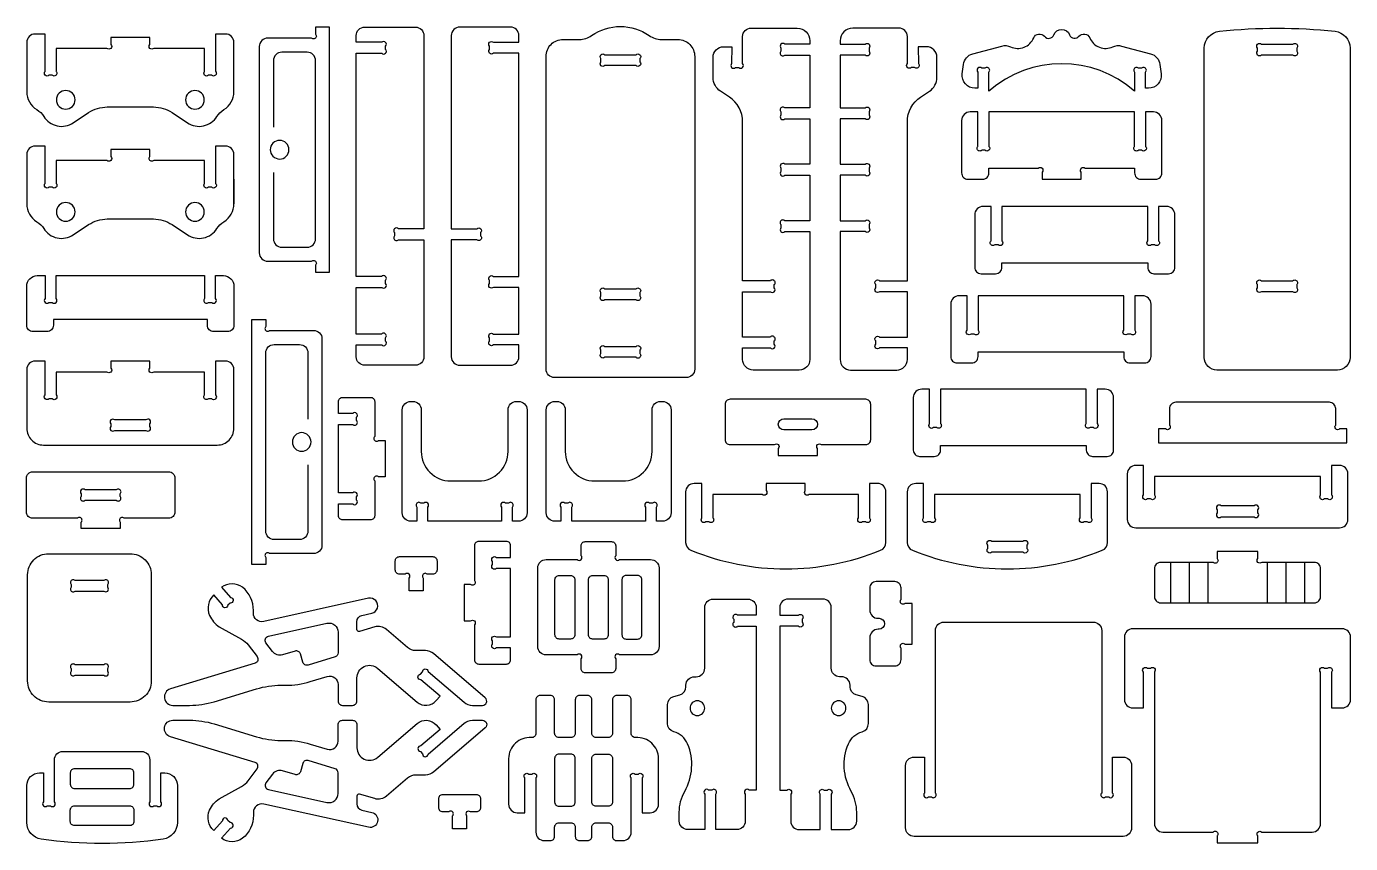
# Model space of a CAD drawing. Extents: x 658.3 to 688.5, y 0.5 to 38.3.
# Drawn here: x 658.3 to 688.5, y 19.67 to 38.31 of the extents above; entities that cross this region are included whole.
import ezdxf

# ---------------------------------------------------------------- set-up
doc = ezdxf.new("R2010")
doc.units = 0
doc.header["$MEASUREMENT"] = 0
doc.layers.get('DEFPOINTS').update_dxf_attribs({"color": 1, "linetype": 'CONTINUOUS'})
doc.layers.add('KONTUR', color=20, linetype='CONTINUOUS')

msp = doc.modelspace()

# ---------------------------------------------------------------- linework, layer by layer
at = {"layer": 'DEFPOINTS'}
msp.add_lwpolyline([(658.689, 28.758), (662.647, 28.758, 0.414214), (663.031, 29.142), (663.031, 30.483, 0.414214), (662.839, 30.675), (662.612, 30.675), (662.612, 29.901, -1), (662.523, 29.812), (662.45, 29.812, -1), (662.362, 29.901), (662.362, 30.425), (661.2, 30.425, -1), (661.112, 30.513), (661.112, 30.675), (660.224, 30.675), (660.224, 30.513, -1), (660.135, 30.425), (658.974, 30.425), (658.974, 29.901, -1), (658.885, 29.812), (658.812, 29.812, -1), (658.724, 29.901), (658.724, 30.675), (658.496, 30.675, 0.414214), (658.304, 30.483), (658.304, 29.142, 0.414214)], format="xyb", close=True, dxfattribs=at)
at = {"layer": 'KONTUR'}
for points in [[(661.62, 36.343), (661.969, 36.111, 0.422185), (662.643, 36.255, -0.11659), (662.8, 36.411, 0.261966), (663.031, 36.822), (663.031, 37.945, 0.414214), (662.839, 38.137), (662.612, 38.137), (662.612, 37.285, -1), (662.523, 37.197), (662.45, 37.197, -1), (662.362, 37.285), (662.362, 37.809), (661.2, 37.809, -1), (661.112, 37.898), (661.112, 38.059), (660.224, 38.059), (660.224, 37.898, -1), (660.135, 37.809), (658.974, 37.809), (658.974, 37.285, -1), (658.885, 37.197), (658.812, 37.197, -1), (658.724, 37.285), (658.724, 38.137), (658.496, 38.137, 0.414214), (658.304, 37.945), (658.304, 36.822, 0.261966), (658.535, 36.411, -0.11659), (658.693, 36.255, 0.422185), (659.367, 36.111), (659.715, 36.343, -0.147995), (660.142, 36.472), (661.194, 36.472, -0.147995)], [(663.609, 37.85), (663.609, 33.144, 0.414214), (663.802, 32.952), (664.803, 32.952, -1), (664.892, 32.863), (664.892, 32.702), (665.213, 32.702), (665.213, 38.292), (664.892, 38.292), (664.892, 38.131, -1), (664.803, 38.042), (663.802, 38.042, 0.414214)], [(665.82, 32.356), (666.401, 32.356, 1), (666.489, 32.445), (666.489, 32.518, 1), (666.401, 32.606), (665.82, 32.606), (665.82, 37.697), (666.401, 37.697, 1), (666.489, 37.785), (666.489, 37.858, 1), (666.401, 37.947), (665.82, 37.947), (665.82, 38.101, -0.414214), (666.013, 38.294), (667.17, 38.294, -0.414214), (667.362, 38.101), (667.362, 33.694), (666.782, 33.694, 1), (666.693, 33.605), (666.693, 33.532, 1), (666.782, 33.444), (667.362, 33.444), (667.362, 30.771, -0.414214), (667.17, 30.579), (666.013, 30.579, -0.414214), (665.82, 30.771), (665.82, 31.042), (666.401, 31.042, 1), (666.489, 31.131), (666.489, 31.204, 1), (666.401, 31.292), (665.82, 31.292)], [(669.531, 32.356), (668.951, 32.356, -1), (668.862, 32.445), (668.862, 32.518, -1), (668.951, 32.606), (669.531, 32.606), (669.531, 37.697), (668.951, 37.697, -1), (668.862, 37.785), (668.862, 37.858, -1), (668.951, 37.947), (669.531, 37.947), (669.531, 38.101, 0.414214), (669.339, 38.294), (668.182, 38.294, 0.414214), (667.989, 38.101), (667.989, 33.694), (668.57, 33.694, -1), (668.658, 33.605), (668.658, 33.532, -1), (668.57, 33.444), (667.989, 33.444), (667.989, 30.771, 0.414214), (668.182, 30.579), (669.339, 30.579, 0.414214), (669.531, 30.771), (669.531, 31.042), (668.951, 31.042, -1), (668.862, 31.131), (668.862, 31.204, -1), (668.951, 31.292), (669.531, 31.292)], [(670.345, 30.297, -0.414214), (670.152, 30.489), (670.152, 37.627, -0.414214), (670.537, 38.012), (670.911, 38.012, 0.155074), (671.189, 38.1, -0.31779), (672.504, 38.1, 0.155074), (672.782, 38.012), (673.156, 38.012, -0.414214), (673.54, 37.627), (673.54, 30.489, -0.414214), (673.348, 30.297)], [(674.384, 37.846), (674.383, 37.461, 1), (674.472, 37.373), (674.545, 37.373, 1), (674.633, 37.461), (674.633, 38.079, -0.414214), (674.826, 38.271), (675.879, 38.271, -0.414214), (676.167, 37.983), (676.167, 37.905), (675.596, 37.905, 1), (675.508, 37.816), (675.508, 37.743, 1), (675.596, 37.655), (676.167, 37.655), (676.167, 36.453), (675.596, 36.453, 1), (675.508, 36.364), (675.508, 36.292, 1), (675.596, 36.203), (676.167, 36.203), (676.167, 35.165), (675.596, 35.165, 1), (675.508, 35.076), (675.508, 35.003, 1), (675.596, 34.915), (676.167, 34.915), (676.167, 33.877), (675.596, 33.877, 1), (675.508, 33.788), (675.508, 33.715, 1), (675.596, 33.627), (676.167, 33.627), (676.167, 30.71, -0.414214), (675.927, 30.469), (674.874, 30.469, -0.414214), (674.633, 30.71), (674.633, 30.973), (675.267, 30.973, 1), (675.356, 31.061), (675.356, 31.134, 1), (675.267, 31.223), (674.633, 31.223), (674.633, 32.257), (675.267, 32.257, 1), (675.356, 32.345), (675.356, 32.418, 1), (675.267, 32.507), (674.633, 32.507), (674.633, 36.136, 0.252072), (674.331, 36.698), (674.132, 36.829, -0.252072), (673.959, 37.15), (673.959, 37.605, -0.414214), (674.199, 37.846)], [(678.641, 37.846), (678.642, 37.461, -1), (678.553, 37.373), (678.48, 37.373, -1), (678.392, 37.461), (678.392, 38.079, 0.414214), (678.199, 38.271), (677.146, 38.271, 0.414214), (676.858, 37.983), (676.858, 37.905), (677.429, 37.905, -1), (677.517, 37.816), (677.517, 37.743, -1), (677.429, 37.655), (676.858, 37.655), (676.858, 36.453), (677.429, 36.453, -1), (677.517, 36.364), (677.517, 36.292, -1), (677.429, 36.203), (676.858, 36.203), (676.858, 35.165), (677.429, 35.165, -1), (677.517, 35.076), (677.517, 35.003, -1), (677.429, 34.915), (676.858, 34.915), (676.858, 33.877), (677.429, 33.877, -1), (677.517, 33.788), (677.517, 33.715, -1), (677.429, 33.627), (676.858, 33.627), (676.858, 30.71, 0.414214), (677.098, 30.469), (678.151, 30.469, 0.414214), (678.392, 30.71), (678.392, 30.973), (677.758, 30.973, -1), (677.669, 31.061), (677.669, 31.134, -1), (677.758, 31.223), (678.392, 31.223), (678.392, 32.257), (677.758, 32.257, -1), (677.669, 32.345), (677.669, 32.418, -1), (677.758, 32.507), (678.392, 32.507), (678.392, 36.136, -0.252072), (678.694, 36.698), (678.893, 36.829, 0.252072), (679.066, 37.15), (679.066, 37.605, 0.414214), (678.826, 37.846)], [(681.733, 38.118, -0.687577), (682.092, 38.118, 0.578369), (682.306, 38.084, -0.567962), (682.552, 38.049, 0.425793), (683.08, 37.845, -0.176453), (683.277, 37.863), (683.941, 37.685, -0.304748), (684.152, 37.442), (684.18, 37.226, -0.451549), (683.894, 36.901), (683.824, 36.901), (683.824, 37.267, 1), (683.735, 37.356), (683.662, 37.356, 1), (683.574, 37.267), (683.574, 36.835, 0.37485), (680.251, 36.835), (680.251, 37.267, 1), (680.162, 37.356), (680.089, 37.356, 1), (680.001, 37.267), (680.001, 36.901), (679.931, 36.901, -0.451549), (679.644, 37.226), (679.672, 37.442, -0.304748), (679.883, 37.685), (680.547, 37.863, -0.176453), (680.744, 37.845, 0.425793), (681.273, 38.049, -0.567962), (681.518, 38.084, 0.578369)], [(685.454, 30.469, -0.414214), (685.165, 30.758), (685.165, 37.816, -0.382343), (685.508, 38.198, -0.055069), (688.146, 38.198, -0.382343), (688.488, 37.816), (688.488, 30.758, -0.414214), (688.2, 30.469)], [(686.469, 37.905), (687.185, 37.905, -1), (687.273, 37.816), (687.273, 37.743, -1), (687.185, 37.655), (686.469, 37.655, -1), (686.38, 37.743), (686.38, 37.816, -1)], [(671.491, 37.665), (672.202, 37.665, -1), (672.29, 37.576), (672.29, 37.503, -1), (672.202, 37.415), (671.491, 37.415, -1), (671.402, 37.503), (671.402, 37.576, -1)], [(659.194, 36.848, 0.414214), (658.981, 36.635, 0.414214), (659.194, 36.422, 0.414214), (659.408, 36.635, 0.414214)], [(662.141, 36.848, 0.414214), (661.928, 36.635, 0.414214), (662.141, 36.422, 0.414214), (662.354, 36.635, 0.414214)], [(680.251, 36.358), (680.251, 35.573, -1), (680.162, 35.484), (680.089, 35.484, -1), (680.001, 35.573), (680.001, 36.358), (679.821, 36.358, 0.414214), (679.628, 36.166), (679.628, 34.969, 0.414214), (679.772, 34.824), (680.106, 34.824, 0.414214), (680.251, 34.969), (680.251, 35.074), (681.377, 35.074, -1), (681.466, 34.986), (681.466, 34.824), (682.358, 34.824), (682.358, 34.986, -1), (682.447, 35.074), (683.574, 35.074), (683.574, 34.969, 0.414214), (683.718, 34.824), (684.052, 34.824, 0.414214), (684.196, 34.969), (684.196, 36.166, 0.414214), (684.004, 36.358), (683.824, 36.358), (683.824, 35.573, -1), (683.735, 35.484), (683.662, 35.484, -1), (683.574, 35.573), (683.574, 36.358)], [(664.072, 35.71, 0.414214), (663.859, 35.497, 0.414214), (664.072, 35.284, 0.414214), (664.286, 35.497, 0.414214)], [(661.62, 33.787), (661.969, 33.555, 0.422185), (662.643, 33.699, -0.11659), (662.8, 33.855, 0.261966), (663.031, 34.265), (663.031, 35.388, 0.414214), (662.839, 35.581), (662.612, 35.581), (662.612, 34.729, -1), (662.523, 34.641), (662.45, 34.641, -1), (662.362, 34.729), (662.362, 35.253), (661.2, 35.253, -1), (661.112, 35.342), (661.112, 35.503), (660.224, 35.503), (660.224, 35.342, -1), (660.135, 35.253), (658.974, 35.253), (658.974, 34.729, -1), (658.885, 34.641), (658.812, 34.641, -1), (658.724, 34.729), (658.724, 35.581), (658.496, 35.581, 0.414214), (658.304, 35.388), (658.304, 34.265, 0.261966), (658.535, 33.855, -0.11659), (658.693, 33.699, 0.422185), (659.367, 33.555), (659.715, 33.787, -0.147995), (660.142, 33.916), (661.194, 33.916, -0.147995)], [(659.194, 34.292, 0.414214), (658.981, 34.079, 0.414214), (659.194, 33.865, 0.414214), (659.408, 34.079, 0.414214)], [(662.141, 34.292, 0.414214), (661.928, 34.079, 0.414214), (662.141, 33.865, 0.414214), (662.354, 34.079, 0.414214)], [(680.55, 34.202), (680.55, 33.416, -1), (680.461, 33.327), (680.388, 33.327, -1), (680.3, 33.416), (680.3, 34.202), (680.12, 34.202, 0.414214), (679.927, 34.009), (679.927, 32.812, 0.414214), (680.072, 32.668), (680.405, 32.668, 0.414214), (680.55, 32.812), (680.55, 32.918), (683.873, 32.918), (683.873, 32.812, 0.414214), (684.017, 32.668), (684.351, 32.668, 0.414214), (684.495, 32.812), (684.495, 34.009, 0.414214), (684.303, 34.202), (684.123, 34.202), (684.123, 33.416, -1), (684.034, 33.327), (683.961, 33.327, -1), (683.873, 33.416), (683.873, 34.202)], [(658.767, 31.346), (658.448, 31.346, -0.414214), (658.304, 31.49), (658.304, 32.384, -0.414214), (658.544, 32.624), (658.724, 32.624), (658.724, 32.1, 1), (658.812, 32.011), (658.885, 32.011, 1), (658.974, 32.1), (658.974, 32.624), (662.362, 32.624), (662.362, 32.1, 1), (662.45, 32.011), (662.523, 32.011, 1), (662.612, 32.1), (662.612, 32.624), (662.791, 32.624, -0.414214), (663.031, 32.384), (663.031, 31.49, -0.414214), (662.887, 31.346), (662.568, 31.346, -0.414214), (662.424, 31.49), (662.424, 31.622), (658.912, 31.622), (658.912, 31.49, -0.414214)], [(671.491, 32.324), (672.202, 32.324, -1), (672.29, 32.236), (672.29, 32.163, -1), (672.202, 32.074), (671.491, 32.074, -1), (671.402, 32.163), (671.402, 32.236, -1)], [(686.469, 32.507), (687.185, 32.507, -1), (687.273, 32.418), (687.273, 32.345, -1), (687.185, 32.257), (686.469, 32.257, -1), (686.38, 32.345), (686.38, 32.418, -1)], [(680.004, 32.166), (680.004, 31.38, -1), (679.916, 31.291), (679.843, 31.291, -1), (679.754, 31.38), (679.754, 32.166), (679.574, 32.166, 0.414214), (679.382, 31.973), (679.382, 30.776, 0.414214), (679.526, 30.632), (679.86, 30.632, 0.414214), (680.004, 30.776), (680.004, 30.882), (683.327, 30.882), (683.327, 30.776, 0.414214), (683.471, 30.632), (683.805, 30.632, 0.414214), (683.95, 30.776), (683.95, 31.973, 0.414214), (683.757, 32.166), (683.577, 32.166), (683.577, 31.38, -1), (683.489, 31.291), (683.416, 31.291, -1), (683.327, 31.38), (683.327, 32.166)], [(665.039, 31.181), (665.039, 26.475, -0.414214), (664.847, 26.283), (663.845, 26.283, 1), (663.757, 26.194), (663.757, 26.033), (663.436, 26.033), (663.436, 31.623), (663.757, 31.623), (663.757, 31.462, 1), (663.845, 31.373), (664.847, 31.373, -0.414214)], [(672.202, 30.76), (671.491, 30.76, -1), (671.402, 30.849), (671.402, 30.922, -1), (671.491, 31.01), (672.202, 31.01, -1), (672.29, 30.922), (672.29, 30.849, -1)], [(679.149, 30.033), (679.149, 29.247, -1), (679.061, 29.158), (678.988, 29.158, -1), (678.899, 29.247), (678.899, 30.033), (678.719, 30.033, 0.414214), (678.527, 29.841), (678.527, 28.643, 0.414214), (678.671, 28.499), (679.005, 28.499, 0.414214), (679.149, 28.643), (679.149, 28.749), (682.473, 28.749), (682.473, 28.643, 0.414214), (682.617, 28.499), (682.951, 28.499, 0.414214), (683.095, 28.643), (683.095, 29.841, 0.414214), (682.903, 30.033), (682.723, 30.033), (682.723, 29.247, -1), (682.634, 29.158), (682.561, 29.158, -1), (682.473, 29.247), (682.473, 30.033)], [(665.415, 29.23), (665.74, 29.23, 1), (665.828, 29.319), (665.828, 29.392, 1), (665.74, 29.48), (665.415, 29.48), (665.415, 29.751, -0.414214), (665.512, 29.847), (666.145, 29.847, -0.414214), (666.241, 29.751), (666.241, 28.953, 1), (666.33, 28.864), (666.479, 28.864), (666.479, 28.032), (666.33, 28.032, 1), (666.241, 27.943), (666.241, 27.145, -0.414214), (666.145, 27.049), (665.512, 27.049, -0.414214), (665.415, 27.145), (665.415, 27.416), (665.74, 27.416, 1), (665.828, 27.504), (665.828, 27.577, 1), (665.74, 27.666), (665.415, 27.666)], [(666.87, 29.562, -0.414214), (667.062, 29.754), (667.11, 29.754, -0.414214), (667.302, 29.562), (667.302, 28.612, 0.414214), (667.975, 27.939), (668.611, 27.939, 0.414214), (669.284, 28.612), (669.284, 29.562, -0.414214), (669.476, 29.754), (669.524, 29.754, -0.414214), (669.716, 29.562), (669.716, 27.212, -0.414214), (669.524, 27.02), (669.384, 27.02), (669.384, 27.344, 1), (669.295, 27.433), (669.222, 27.433, 1), (669.134, 27.344), (669.134, 27.02), (667.452, 27.02), (667.452, 27.344, 1), (667.364, 27.433), (667.291, 27.433, 1), (667.202, 27.344), (667.202, 27.02), (667.062, 27.02, -0.414214), (666.87, 27.212)], [(670.155, 29.562, -0.414214), (670.347, 29.754), (670.395, 29.754, -0.414214), (670.587, 29.562), (670.587, 28.612, 0.414214), (671.26, 27.939), (671.896, 27.939, 0.414214), (672.569, 28.612), (672.569, 29.562, -0.414214), (672.761, 29.754), (672.809, 29.754, -0.414214), (673.001, 29.562), (673.001, 27.212, -0.414214), (672.809, 27.02), (672.669, 27.02), (672.669, 27.344, 1), (672.58, 27.433), (672.507, 27.433, 1), (672.419, 27.344), (672.419, 27.02), (670.738, 27.02), (670.738, 27.344, 1), (670.649, 27.433), (670.576, 27.433, 1), (670.488, 27.344), (670.488, 27.02), (670.347, 27.02, -0.414214), (670.155, 27.212)], [(674.233, 28.884, 0.414214), (674.348, 28.768), (675.36, 28.768, -1), (675.448, 28.68), (675.448, 28.518), (676.341, 28.518), (676.341, 28.68, -1), (676.429, 28.768), (677.441, 28.768, 0.414214), (677.556, 28.884), (677.556, 29.687, 0.414214), (677.441, 29.802), (674.348, 29.802, 0.414214), (674.233, 29.687)], [(684.371, 29.589), (684.371, 29.215, -1), (684.282, 29.127), (684.121, 29.127), (684.121, 28.809), (688.412, 28.809), (688.412, 29.127), (688.25, 29.127, -1), (688.162, 29.215), (688.162, 29.589, 0.414214), (688.017, 29.733), (684.515, 29.733, 0.414214)], [(660.312, 29.093), (661.023, 29.093, 1), (661.112, 29.182), (661.112, 29.243, 1), (661.023, 29.331), (660.312, 29.331, 1), (660.224, 29.243), (660.224, 29.182, 1)], [(675.573, 29.357), (676.216, 29.357, -1), (676.216, 29.107), (675.573, 29.107, -1)], [(664.576, 29.041, 0.414214), (664.363, 28.828, 0.414214), (664.576, 28.615, 0.414214), (664.789, 28.828, 0.414214)], [(661.542, 27.089), (660.525, 27.089, 1), (660.436, 27.001), (660.436, 26.851), (659.548, 26.851), (659.548, 27.001, 1), (659.46, 27.089), (658.443, 27.089, -0.414214), (658.298, 27.233), (658.298, 28.003, -0.414214), (658.443, 28.147), (661.542, 28.147, -0.414214), (661.686, 28.003), (661.686, 27.233, -0.414214)], [(683.6, 26.87), (688.247, 26.87, 0.414214), (688.439, 27.062), (688.439, 28.101, 0.414214), (688.247, 28.294), (688.068, 28.294), (688.068, 27.619, -1), (687.98, 27.53), (687.907, 27.53, -1), (687.818, 27.619), (687.818, 28.044), (684.028, 28.044), (684.028, 27.619, -1), (683.939, 27.53), (683.866, 27.53, -1), (683.778, 27.619), (683.778, 28.294), (683.6, 28.294, 0.414214), (683.407, 28.101), (683.407, 27.062, 0.414214)], [(677.529, 27.881), (677.529, 27.095, -1), (677.441, 27.006), (677.368, 27.006, -1), (677.279, 27.095), (677.279, 27.631), (676.153, 27.631, -1), (676.064, 27.719), (676.064, 27.881), (675.171, 27.881), (675.171, 27.719, -1), (675.083, 27.631), (673.956, 27.631), (673.956, 27.095, -1), (673.868, 27.006), (673.795, 27.006, -1), (673.706, 27.095), (673.706, 27.881), (673.526, 27.881, 0.414214), (673.334, 27.688), (673.334, 26.535, 0.305092), (673.454, 26.357, 0.195594), (677.782, 26.357, 0.305092), (677.902, 26.535), (677.902, 27.688, 0.414214), (677.709, 27.881)], [(678.508, 26.357, 0.195594), (682.837, 26.357, 0.305092), (682.956, 26.535), (682.956, 27.688, 0.414214), (682.764, 27.881), (682.584, 27.881), (682.584, 27.095, -1), (682.496, 27.006), (682.423, 27.006, -1), (682.334, 27.095), (682.334, 27.631), (679.011, 27.631), (679.011, 27.095, -1), (678.922, 27.006), (678.849, 27.006, -1), (678.761, 27.095), (678.761, 27.881), (678.581, 27.881, 0.414214), (678.389, 27.688), (678.389, 26.535, 0.305092)], [(659.637, 27.499), (660.348, 27.499, 1), (660.436, 27.587), (660.436, 27.648, 1), (660.348, 27.737), (659.637, 27.737, 1), (659.548, 27.648), (659.548, 27.587, 1)], [(685.548, 27.12), (686.299, 27.12, 1), (686.387, 27.208), (686.387, 27.281, 1), (686.299, 27.37), (685.548, 27.37, 1), (685.459, 27.281), (685.459, 27.208, 1)], [(680.315, 26.563), (681.03, 26.563, -1), (681.119, 26.474), (681.119, 26.401, -1), (681.03, 26.313), (680.315, 26.313, -1), (680.226, 26.401), (680.226, 26.474, -1)], [(660.664, 26.28, -0.414214), (661.145, 25.799), (661.145, 23.375, -0.414214), (660.664, 22.894), (658.805, 22.894, -0.414214), (658.324, 23.375), (658.324, 25.799, -0.414214), (658.805, 26.28)], [(669.342, 25.943), (669.018, 25.943, -1), (668.929, 26.032), (668.929, 26.105, -1), (669.018, 26.193), (669.342, 26.193), (669.342, 26.464, 0.414214), (669.246, 26.56), (668.613, 26.56, 0.414214), (668.517, 26.464), (668.517, 25.666, -1), (668.428, 25.577), (668.279, 25.577), (668.279, 24.745), (668.428, 24.745, -1), (668.517, 24.656), (668.517, 23.858, 0.414214), (668.613, 23.762), (669.246, 23.762, 0.414214), (669.342, 23.858), (669.342, 24.129), (669.018, 24.129, -1), (668.929, 24.217), (668.929, 24.29, -1), (669.018, 24.379), (669.342, 24.379)], [(671.045, 23.56, -0.414214), (670.949, 23.657), (670.949, 23.881, 1), (670.861, 23.97), (670.152, 23.97, -0.414214), (669.96, 24.162), (669.96, 25.954, -0.414214), (670.152, 26.146), (670.861, 26.146, 1), (670.949, 26.234), (670.949, 26.459, -0.414214), (671.045, 26.555), (671.641, 26.555, -0.414214), (671.738, 26.459), (671.738, 26.234, 1), (671.826, 26.146), (672.535, 26.146, -0.414214), (672.727, 25.954), (672.727, 24.162, -0.414214), (672.535, 23.97), (671.826, 23.97, 1), (671.738, 23.881), (671.738, 23.657, -0.414214), (671.641, 23.56)], [(687.674, 25.159, 0.414214), (687.818, 25.303), (687.818, 25.938, 0.414214), (687.674, 26.082), (686.476, 26.082, -1), (686.387, 26.171), (686.387, 26.332), (685.459, 26.332), (685.459, 26.171, -1), (685.371, 26.082), (684.172, 26.082, 0.414214), (684.028, 25.938), (684.028, 25.303, 0.414214), (684.172, 25.159)], [(667.567, 25.813), (667.436, 25.813, 1), (667.347, 25.724), (667.347, 25.429), (667.026, 25.429), (667.026, 25.724, 1), (666.938, 25.813), (666.807, 25.813, -0.414214), (666.711, 25.909), (666.711, 26.116, -0.414214), (666.807, 26.212), (667.567, 26.212, -0.414214), (667.663, 26.116), (667.663, 25.909, -0.414214)], [(659.407, 25.428), (660.062, 25.428, 1), (660.151, 25.516), (660.151, 25.577, 1), (660.062, 25.666), (659.407, 25.666, 1), (659.318, 25.577), (659.318, 25.516, 1)], [(670.353, 25.687, -0.414214), (670.45, 25.783), (670.71, 25.783, -0.414214), (670.806, 25.687), (670.806, 24.428, -0.414214), (670.71, 24.332), (670.45, 24.332, -0.414214), (670.353, 24.428)], [(671.117, 24.428), (671.117, 25.687, -0.414214), (671.213, 25.783), (671.474, 25.783, -0.414214), (671.57, 25.687), (671.57, 24.428, -0.414214), (671.474, 24.332), (671.213, 24.332, -0.414214)], [(672.333, 25.687, 0.414214), (672.237, 25.783), (671.977, 25.783, 0.414214), (671.881, 25.687), (671.881, 24.428, 0.414214), (671.977, 24.332), (672.237, 24.332, 0.414214), (672.333, 24.428)], [(663.475, 24.987, 0.224783), (663.228, 25.512, 0.332024), (662.748, 25.512), (662.955, 25.277, -1), (662.947, 25.152), (662.892, 25.104, -1), (662.767, 25.112), (662.569, 25.337, 0.318462), (662.473, 24.872, 0.133666), (662.697, 24.608), (663.206, 24.327, -0.10459), (663.357, 24.197), (663.56, 23.93, -0.522753), (663.511, 23.78), (661.581, 23.195, 0.862777), (661.636, 22.819), (662.019, 22.819, 0.073666), (662.576, 22.901), (663.547, 23.195, -0.073666), (664.104, 23.278), (664.209, 23.278, 0.073666), (664.767, 23.36), (665.16, 23.479, -0.503235), (665.408, 23.295), (665.408, 22.915, 0.414214), (665.504, 22.819), (665.738, 22.819, 0.414214), (665.835, 22.915), (665.835, 23.444, -0.640772), (666.311, 23.663), (667.209, 22.893, 0.414214), (667.645, 22.927), (667.733, 23.029), (667.296, 23.404, -1), (667.287, 23.529), (667.334, 23.584, -1), (667.459, 23.593), (668.282, 22.888, 0.179039), (668.469, 22.819), (668.702, 22.819, 0.696297), (668.764, 22.988), (667.585, 23.999, 0.179039), (667.397, 24.068), (667.181, 24.068, -0.179039), (666.993, 24.138), (666.512, 24.55, 0.256082), (666.241, 24.607), (665.897, 24.502, -0.503235), (665.835, 24.548), (665.835, 24.728, -0.35181), (665.948, 24.869), (666.175, 24.919, 1), (666.099, 25.261), (663.709, 24.733, -0.479498), (663.475, 24.92)], [(677.725, 24.555, 0.414214), (677.533, 24.362), (677.533, 23.862, 0.414214), (677.677, 23.718), (678.104, 23.718, 0.414214), (678.248, 23.862), (678.248, 24.127, -1), (678.337, 24.216), (678.498, 24.216), (678.498, 25.144), (678.337, 25.144, -1), (678.248, 25.232), (678.248, 25.498, 0.414214), (678.104, 25.642), (677.677, 25.642, 0.414214), (677.533, 25.498), (677.533, 24.997, 0.414214), (677.725, 24.805), (677.747, 24.805, -1), (677.747, 24.555)], [(672.921, 22.835, -0.339454), (673.064, 23.021), (673.198, 23.057, 0.339454), (673.341, 23.242), (673.341, 23.28, -0.414214), (673.533, 23.472), (673.577, 23.472, 0.414214), (673.77, 23.665), (673.77, 25.053, -0.414214), (673.962, 25.245), (674.751, 25.245, -0.414214), (674.943, 25.053), (674.943, 24.874), (674.519, 24.874, 1), (674.43, 24.786), (674.43, 24.713, 1), (674.519, 24.624), (674.943, 24.624), (674.943, 20.885), (674.782, 20.885, 1), (674.693, 20.796), (674.693, 20.177, -0.414214), (674.501, 19.985), (674.02, 19.985), (674.02, 20.796, 1), (673.931, 20.885), (673.858, 20.885, 1), (673.77, 20.796), (673.77, 19.985), (673.381, 19.985, -0.414214), (673.188, 20.177), (673.188, 20.382, -0.129433), (673.313, 20.856, 0.231132), (673.379, 21.939, 0.231026), (673.062, 22.218, -0.33747), (672.921, 22.403)], [(677.503, 22.835, 0.339454), (677.36, 23.021), (677.226, 23.057, -0.339454), (677.083, 23.242), (677.083, 23.28, 0.414214), (676.891, 23.472), (676.847, 23.472, -0.414214), (676.654, 23.665), (676.654, 25.053, 0.414214), (676.462, 25.245), (675.673, 25.245, 0.414214), (675.481, 25.053), (675.481, 24.874), (675.905, 24.874, -1), (675.994, 24.786), (675.994, 24.713, -1), (675.905, 24.624), (675.481, 24.624), (675.481, 20.885), (675.642, 20.885, -1), (675.731, 20.796), (675.731, 20.177, 0.414214), (675.923, 19.985), (676.404, 19.985), (676.404, 20.796, -1), (676.493, 20.885), (676.566, 20.885, -1), (676.654, 20.796), (676.654, 19.985), (677.044, 19.985, 0.414214), (677.236, 20.177), (677.236, 20.382, 0.129433), (677.111, 20.856, -0.231132), (677.045, 21.939, -0.231026), (677.362, 22.218, 0.33747), (677.503, 22.403)], [(663.816, 24.397), (665.151, 24.692, -0.479498), (665.408, 24.486), (665.408, 24.016, -0.330464), (665.339, 23.924), (664.724, 23.737, -0.414214), (664.604, 23.802), (664.546, 23.993, 0.414214), (664.426, 24.057), (664.142, 23.971, -0.313411), (663.913, 24.046), (663.761, 24.245, -0.547347)], [(683.507, 21.446), (683.507, 20.022, -0.414214), (683.315, 19.83), (678.543, 19.83, -0.414214), (678.35, 20.022), (678.35, 21.446, -0.414214), (678.543, 21.638), (678.783, 21.638), (678.783, 20.819, 1), (678.872, 20.73), (678.945, 20.73, 1), (679.033, 20.819), (679.033, 24.527, -0.414214), (679.226, 24.719), (682.632, 24.719, -0.414214), (682.824, 24.527), (682.824, 20.819, 1), (682.912, 20.73), (682.985, 20.73, 1), (683.074, 20.819), (683.074, 21.638), (683.315, 21.638, -0.414214)], [(686.385, 19.679), (686.385, 19.84, -1), (686.474, 19.929), (687.624, 19.929, 0.414214), (687.817, 20.121), (687.817, 23.579, -1), (687.905, 23.668), (687.978, 23.668, -1), (688.067, 23.579), (688.067, 22.76), (688.307, 22.76, 0.414214), (688.5, 22.952), (688.5, 24.376, 0.414214), (688.307, 24.568), (683.535, 24.568, 0.414214), (683.343, 24.376), (683.343, 22.952, 0.414214), (683.535, 22.76), (683.776, 22.76), (683.776, 23.579, -1), (683.865, 23.668), (683.938, 23.668, -1), (684.026, 23.579), (684.026, 20.121, 0.414214), (684.218, 19.929), (685.369, 19.929, -1), (685.458, 19.84), (685.458, 19.679)], [(659.318, 23.658), (659.318, 23.597, 1), (659.407, 23.508), (660.062, 23.508, 1), (660.151, 23.597), (660.151, 23.658, 1), (660.062, 23.746), (659.407, 23.746, 1)], [(670.442, 22.085, -0.414214), (670.346, 22.181), (670.346, 22.948, 0.414214), (670.25, 23.044), (670.013, 23.044, 0.414214), (669.917, 22.948), (669.917, 22.18, -0.437062), (669.814, 22.084, 0.437062), (669.296, 21.604), (669.296, 20.561, 0.414214), (669.488, 20.369), (669.667, 20.369), (669.667, 21.163, -1), (669.756, 21.251), (669.829, 21.251, -1), (669.917, 21.163), (669.917, 19.925, 0.414214), (670.109, 19.732), (670.25, 19.732, 0.414214), (670.346, 19.828), (670.346, 20.041, -0.414214), (670.442, 20.137), (670.719, 20.137, -0.414214), (670.816, 20.041), (670.816, 19.828, 0.414214), (670.912, 19.732), (671.099, 19.732, 0.414214), (671.195, 19.828), (671.195, 20.041, -0.414214), (671.291, 20.137), (671.568, 20.137, -0.414214), (671.664, 20.041), (671.664, 19.828, 0.414214), (671.761, 19.732), (671.901, 19.732, 0.414214), (672.093, 19.925), (672.093, 21.163, -1), (672.182, 21.251), (672.255, 21.251, -1), (672.343, 21.163), (672.343, 20.369), (672.523, 20.369, 0.414214), (672.715, 20.561), (672.715, 21.604, 0.437062), (672.197, 22.084, -0.437062), (672.093, 22.18), (672.093, 22.948, 0.414214), (671.997, 23.044), (671.761, 23.044, 0.414214), (671.664, 22.948), (671.664, 22.181, -0.414214), (671.568, 22.085), (671.291, 22.085, -0.414214), (671.195, 22.181), (671.195, 22.948, 0.414214), (671.099, 23.044), (670.912, 23.044, 0.414214), (670.816, 22.948), (670.816, 22.181, -0.414214), (670.719, 22.085)], [(673.602, 22.923, 0.414214), (673.434, 22.755, 0.414214), (673.602, 22.588, 0.414214), (673.77, 22.755, 0.414214)], [(676.822, 22.923, 0.414214), (676.654, 22.755, 0.414214), (676.822, 22.588, 0.414214), (676.99, 22.755, 0.414214)], [(663.475, 20.31, -0.224783), (663.228, 19.786, -0.332024), (662.748, 19.786), (662.955, 20.02, 1), (662.947, 20.145), (662.892, 20.193, 1), (662.767, 20.185), (662.569, 19.961, -0.318462), (662.473, 20.426, -0.133666), (662.697, 20.689), (663.206, 20.97, 0.10459), (663.357, 21.1), (663.56, 21.367, 0.522753), (663.511, 21.517), (661.581, 22.102, -0.862777), (661.636, 22.479), (662.019, 22.479, -0.073666), (662.576, 22.396), (663.547, 22.102, 0.073666), (664.104, 22.019), (664.209, 22.019, -0.073666), (664.767, 21.937), (665.16, 21.818, 0.503235), (665.408, 22.002), (665.408, 22.382, -0.414214), (665.504, 22.479), (665.738, 22.479, -0.414214), (665.835, 22.382), (665.835, 21.853, 0.640772), (666.311, 21.634), (667.209, 22.404, -0.414214), (667.645, 22.371), (667.733, 22.268), (667.296, 21.894, 1), (667.287, 21.769), (667.334, 21.713, 1), (667.459, 21.704), (668.282, 22.409, -0.179039), (668.469, 22.479), (668.702, 22.479, -0.696297), (668.764, 22.309), (667.585, 21.298, -0.179039), (667.397, 21.229), (667.181, 21.229, 0.179039), (666.993, 21.16), (666.512, 20.748, -0.256082), (666.241, 20.69), (665.897, 20.795, 0.503235), (665.835, 20.749), (665.835, 20.569, 0.35181), (665.948, 20.429), (666.175, 20.378, -1), (666.099, 20.036), (663.709, 20.565, 0.479498), (663.475, 20.377)], [(658.686, 21.277), (658.686, 20.616, 1), (658.774, 20.527), (658.847, 20.527, 1), (658.936, 20.616), (658.936, 21.575, -0.414214), (659.128, 21.767), (660.92, 21.767, -0.414214), (661.112, 21.575), (661.112, 20.616, 1), (661.201, 20.527), (661.273, 20.527, 1), (661.362, 20.616), (661.362, 21.277), (661.453, 21.277, -0.414214), (661.741, 20.989), (661.741, 20.149, -0.371951), (661.413, 19.768, -0.073339), (658.635, 19.768, -0.371951), (658.307, 20.149), (658.307, 20.989, -0.414214), (658.595, 21.277)], [(663.816, 20.9), (665.151, 20.605, 0.479498), (665.408, 20.811), (665.408, 21.281, 0.330464), (665.339, 21.373), (664.724, 21.56, 0.414214), (664.604, 21.496), (664.546, 21.304, -0.414214), (664.426, 21.24), (664.142, 21.326, 0.313411), (663.913, 21.252), (663.761, 21.052, 0.547347)], [(670.346, 20.613, 0.414214), (670.442, 20.517), (670.719, 20.517, 0.414214), (670.816, 20.613), (670.816, 21.61, 0.414214), (670.719, 21.706), (670.442, 21.706, 0.414214), (670.346, 21.61)], [(671.568, 21.706, -0.414214), (671.664, 21.61), (671.664, 20.613, -0.414214), (671.568, 20.517), (671.291, 20.517, -0.414214), (671.195, 20.613), (671.195, 21.61, -0.414214), (671.291, 21.706)], [(659.394, 21.373, 0.414214), (659.298, 21.277), (659.298, 21.017, 0.414214), (659.394, 20.921), (660.653, 20.921, 0.414214), (660.75, 21.017), (660.75, 21.277, 0.414214), (660.653, 21.373)], [(668.558, 20.387), (668.427, 20.387, 1), (668.339, 20.299), (668.339, 20.004), (668.018, 20.004), (668.018, 20.299, 1), (667.93, 20.387), (667.798, 20.387, -0.414214), (667.702, 20.484), (667.702, 20.69, -0.414214), (667.798, 20.787), (668.558, 20.787, -0.414214), (668.655, 20.69), (668.655, 20.484, -0.414214)], [(660.653, 20.074), (659.394, 20.074, -0.414214), (659.298, 20.171), (659.298, 20.431, -0.414214), (659.394, 20.527), (660.653, 20.527, -0.414214), (660.75, 20.431), (660.75, 20.171, -0.414214)]]:
    msp.add_lwpolyline(points, format="xyb", close=True, dxfattribs=at)
for points in [[(663.93, 34.979), (663.93, 33.465, 0.414214), (664.122, 33.272), (664.7, 33.272, 0.414214), (664.892, 33.465), (664.892, 37.529, 0.414214), (664.7, 37.721), (664.122, 37.721, 0.414214), (663.93, 37.529), (663.93, 36.015)], [(664.719, 28.31), (664.719, 26.796, -0.414214), (664.526, 26.603), (663.949, 26.603, -0.414214), (663.757, 26.796), (663.757, 30.86, -0.414214), (663.949, 31.052), (664.526, 31.052, -0.414214), (664.719, 30.86), (664.719, 29.346)]]:
    msp.add_lwpolyline(points, format="xyb", dxfattribs=at)
for points in [[(663.031, 34.827), (663.031, 34.265)], [(687.818, 27.619), (687.818, 28.044)], [(684.396, 26.082), (684.396, 25.159)], [(684.821, 26.082), (684.821, 25.159)], [(685.246, 26.082), (685.246, 25.159)], [(686.601, 26.082), (686.601, 25.159)], [(687.025, 26.082), (687.025, 25.159)], [(687.45, 26.082), (687.45, 25.159)]]:
    msp.add_lwpolyline(points, dxfattribs=at)

doc.saveas('drawing.dxf')
